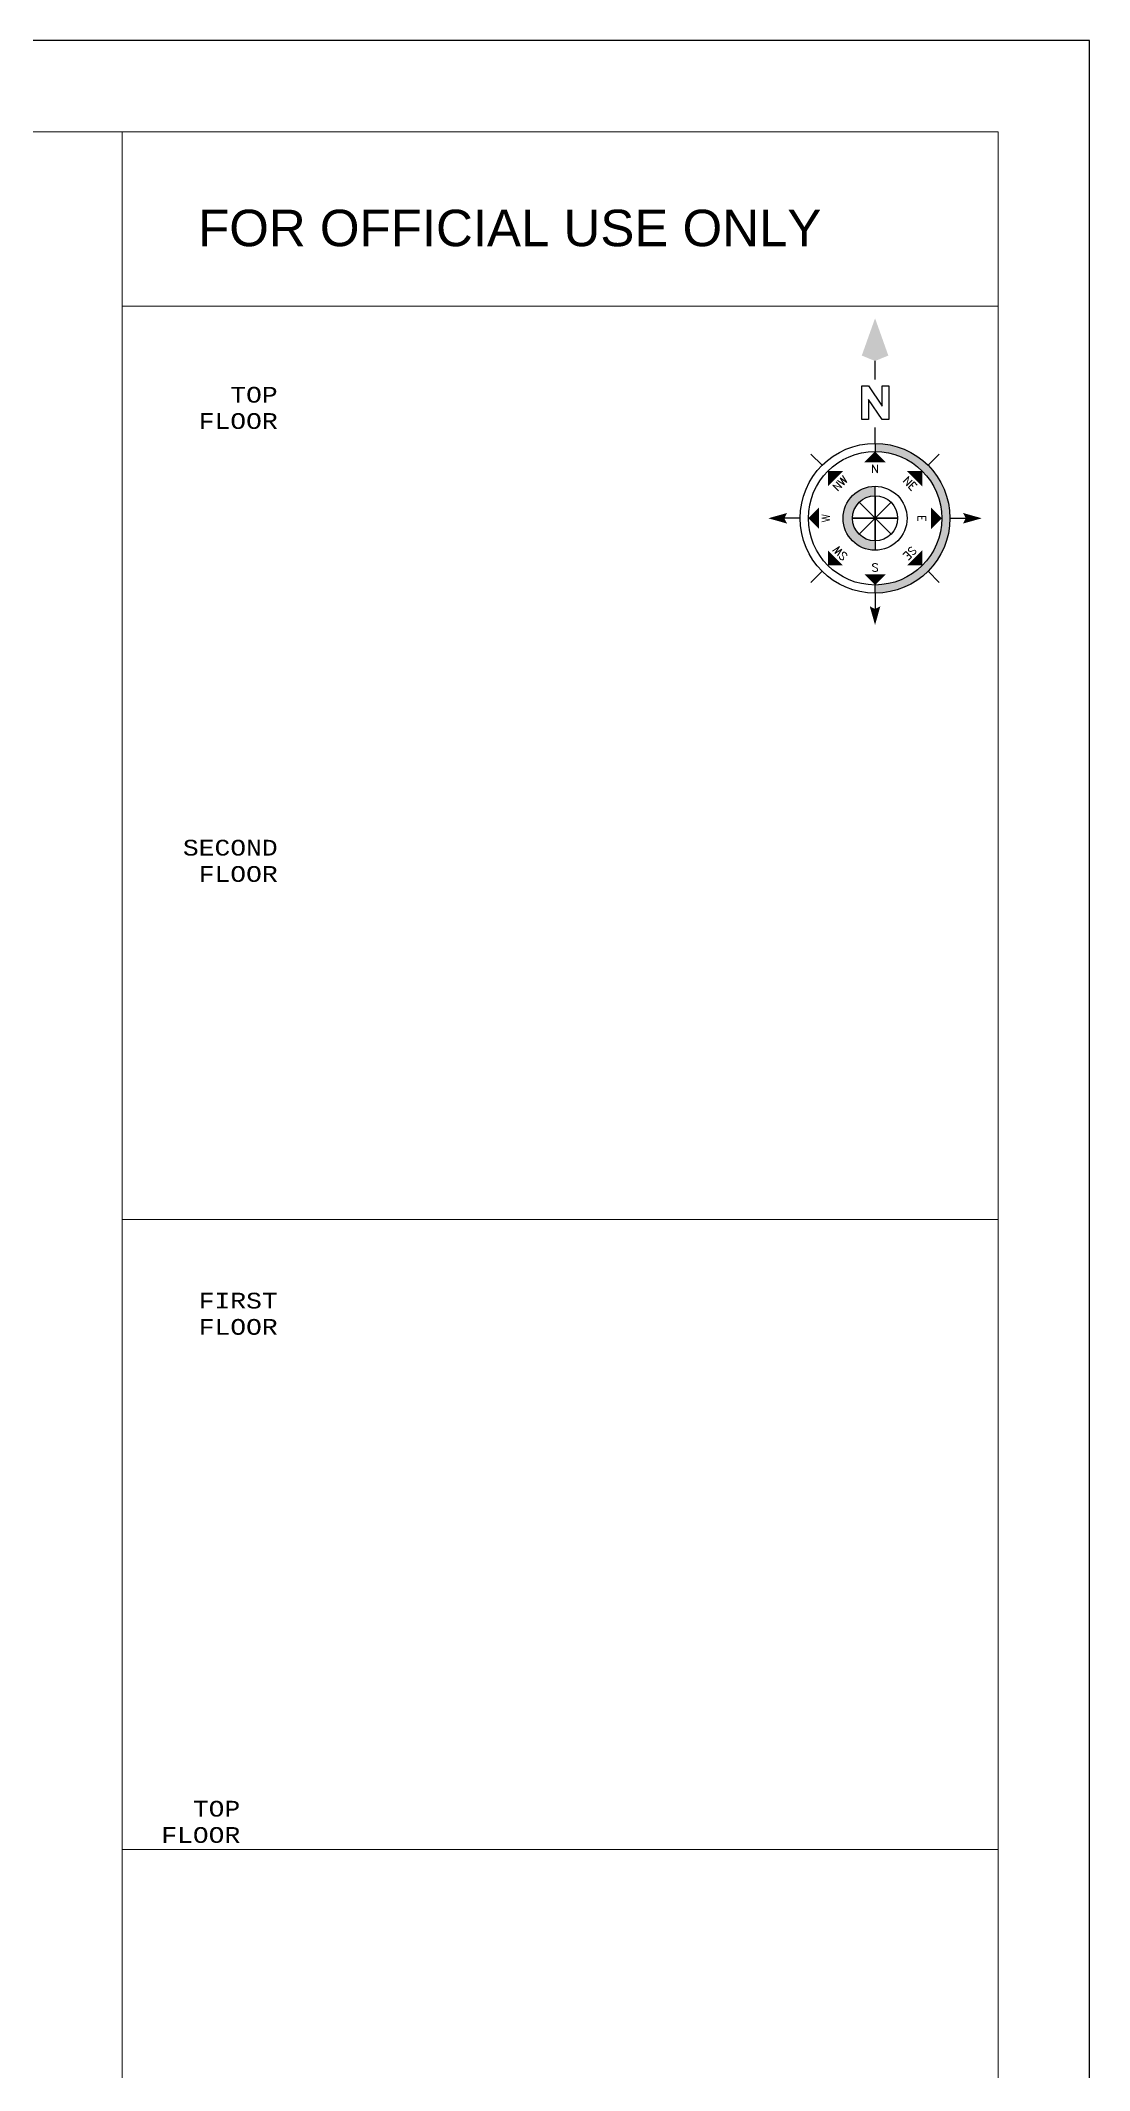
# Model space of a CAD drawing. Header units: inches. Extents: x -412 to 2766, y -9590 to -2111.
# Drawn here: x 2234 to 2766, y -5740 to -4710 of the extents above; entities that cross this region are included whole.
import ezdxf
from ezdxf.enums import TextEntityAlignment as Align

# ---------------------------------------------------------------- set-up
doc = ezdxf.new("R2010")
doc.units = ezdxf.units.IN
doc.header["$LTSCALE"] = 0.5
doc.header["$MEASUREMENT"] = 0
for name, color, linetype, lineweight in [('15 TEXT', 7, 'Continuous', 15), ('ELE1', 3, 'Continuous', 9), ('Profile ele', 4, 'Continuous', 25), ('TEXT', 220, 'Continuous', 9)]:
    doc.layers.add(name, color=color, linetype=linetype, lineweight=lineweight)
doc.styles.add('CUNEW', font='cour.ttf')
doc.styles.add('Romans', font='romans.shx')
doc.styles.get("Standard").update_dxf_attribs({"font": 'arial.ttf'})

# ---------------------------------------------------------------- blocks, each defined once
blk = doc.blocks.new('Anno_North_J_Metric')
h = blk.add_hatch(color=0)
h.paths.add_polyline_path([(-4.17, 0), (-4.68, 0, 1), (4.68, 0), (4.17, 0, -1)])
h.paths.add_polyline_path([(1.41, 0), (2, 0, 1), (-2, 0), (-1.41, 0, -1)])
at = {"color": 0}
for p, q in [((0, 4.68), (0, 5.67)), ((-3.31, 3.31), (-4.01, 4.01)), ((3.31, 3.31), (4.01, 4.01)), ((0, -1.41), (0, 1.41)), ((0, 1.41), (0, -1.41)), ((-4.68, 0), (-5.67, 0)), ((-4.68, 0), (-4.17, 0)), ((-1.41, 0), (-2, 0)), ((1.41, 0), (-1.41, 0)), ((-1.41, 0), (1.41, 0)), ((1, 1), (-1, -1)), ((1, -1), (-1, 1)), ((-1, -1), (1, 1)), ((-1, 1), (1, -1)), ((1.41, 0), (2, 0)), ((4.68, 0), (4.17, 0)), ((4.68, 0), (5.67, 0)), ((8.67, 0), (9.83, 0)), ((-3.31, -3.31), (-4.01, -4.01)), ((3.31, -3.31), (4.01, -4.01)), ((0, -4.68), (0, -5.67))]:
    blk.add_line(p, q, dxfattribs=at)
at = {"color": 0, "linetype": 'ByBlock'}
for p, q in [((6.17, 0.82), (8.27, 0.82)), ((6.17, 0.4), (6.17, 0.82)), ((6.17, -0.44), (7.43, 0.4)), ((7.43, 0.4), (6.17, 0.4)), ((8.27, 0.4), (7.01, -0.44)), ((8.27, 0.82), (8.27, 0.4)), ((6.17, -0.86), (6.17, -0.44)), ((8.27, -0.86), (6.17, -0.86)), ((7.01, -0.44), (8.27, -0.44)), ((8.27, -0.44), (8.27, -0.86))]:
    blk.add_line(p, q, dxfattribs=at)
at = {"color": 0}
for radius in [4.68, 4.17, 2, 1.41]:
    blk.add_circle((0, 0), radius, dxfattribs=at)
for points in [[(-0.33, 5.5), (0, 5.67), (0, 6.67)], [(0, 6.67), (0.33, 5.5), (0, 5.67)], [(0, 4.17), (0.67, 3.5), (-0.67, 3.5)], [(-2.95, 2.95), (-2, 2.95), (-2.95, 2)], [(2.95, 2.95), (2.95, 2), (2, 2.95)], [(-6.67, 0), (-5.5, 0.33), (-5.67, 0)], [(-5.5, -0.33), (-5.67, 0), (-6.67, 0)], [(-4.17, 0), (-3.5, 0.67), (-3.5, -0.67)], [(4.17, 0), (3.5, -0.67), (3.5, 0.67)], [(12.5, 0), (10.17, 0.83), (9.83, 0)], [(9.83, 0), (10.17, -0.83), (12.5, 0)], [(-2.95, -2.95), (-2.95, -2), (-2, -2.95)], [(2.95, -2.95), (2, -2.95), (2.95, -2)], [(0, -4.17), (-0.67, -3.5), (0.67, -3.5)], [(0, -6.67), (-0.33, -5.5), (0, -5.67)], [(0.33, -5.5), (0, -5.67), (0, -6.67)]]:
    blk.add_solid(points, dxfattribs=at)
at = {"color": 0, "style": 'Romans'}
for s, rotation, p in [('SW', 45, (-2, 2)), ('NW', 315, (2, 2)), ('S', 270, (-3.33, 0)), ('N', 270, (2.83, 0)), ('SE', 135, (-2, -2)), ('NE', 225, (2, -2)), ('E', 180, (0, -2.67))]:
    blk.add_text(s, height=0.5, rotation=rotation, dxfattribs=at).set_placement(p, align=Align.CENTER)
blk.add_text('W', height=0.5, dxfattribs=at).set_placement((0, 2.83), align=Align.CENTER)
blk = doc.blocks.new('51')
at = {"layer": '15 TEXT', "insert": (-17209.4, -16584.2, 0), "char_height": 8, "width": 201.213, "attachment_point": 3, "style": 'CUNEW'}
blk.add_mtext('TOP\\PFLOOR', dxfattribs=at)
blk = doc.blocks.new('53')
at = {"layer": '15 TEXT', "char_height": 8, "width": 201.213, "attachment_point": 3, "style": 'CUNEW'}
for s, insert in [('TOP\\PFLOOR', (-15350.8, -16573, 0)), ('SECOND\\PFLOOR', (-15350.8, -16802.9, 0)), ('FIRST\\PFLOOR', (-15350.8, -17032.8, 0))]:
    blk.add_mtext(s, dxfattribs=dict(at, insert=insert))

msp = doc.modelspace()

# ---------------------------------------------------------------- linework, layer by layer
at = {"layer": 'Defpoints'}
msp.add_lwpolyline([(2766.1, -4709.6), (-411.5, -4709.6), (-411.5, -6957.6), (2766.1, -6957.6)], close=True, dxfattribs=at)
at = {"layer": 'ELE1'}
for p, q in [((2275.1, -6911.3), (2275.1, -4756)), ((2719.8, -4844.5), (2275.1, -4844.5)), ((2719.8, -5308), (2275.1, -5308)), ((2719.8, -5627.8), (2275.1, -5627.8))]:
    msp.add_line(p, q, dxfattribs=at)
msp.add_lwpolyline([(-365.2, -4756), (2719.8, -4756), (2719.8, -6911.3), (-365.2, -6911.3)], close=True, dxfattribs=at)

# ---------------------------------------------------------------- block references
at = {"color": 0, "lineweight": 20, "ltscale": 0.5, "xscale": 8.12160000007134, "yscale": 8.12160000007134, "zscale": 8.12159999999858, "rotation": 90}
msp.add_blockref('Anno_North_J_Metric', (2657.3, -4952.1), dxfattribs=at)
at = {"layer": 'Profile ele'}
for name, p in [('53', (17704.9, 11687.6, 0)), ('51', (19544.5, 10981.1))]:
    msp.add_blockref(name, p, dxfattribs=at)

# ---------------------------------------------------------------- texts
at = {"layer": 'TEXT'}
msp.add_text('FOR OFFICIAL USE ONLY', height=18.527, dxfattribs=at).set_placement((2313.7, -4814))

doc.saveas('drawing.dxf')
